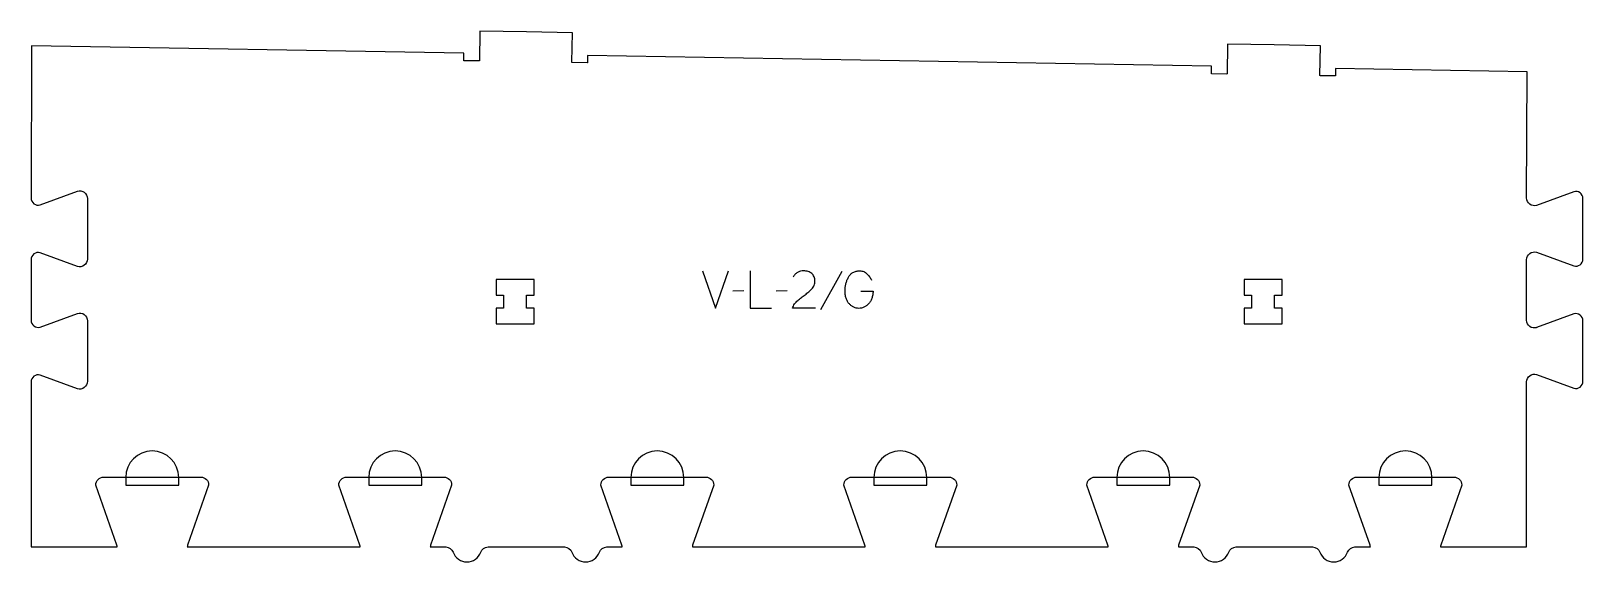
# Model space of a CAD drawing. Extents: x 0 to 1245, y 0 to 426.
import ezdxf

# ---------------------------------------------------------------- set-up
doc = ezdxf.new("R2010")
doc.units = 0
for name, color, linetype in [('1_ANYTOOL_1MMDEEP_LABELS_S', 2, 'CONTINUOUS'), ('3_ANYTOOL_CUTTHROUGH_INSID', 4, 'CONTINUOUS'), ('4_ANYTOOL_CUTTHROUGH_OUTSI', 5, 'CONTINUOUS'), ('5_ANYTOOL_HALF_MILL_9MM_IN', 3, 'CONTINUOUS')]:
    doc.layers.add(name, color=color, linetype=linetype)

msp = doc.modelspace()

# ---------------------------------------------------------------- linework, layer by layer
at = {"layer": '1_ANYTOOL_1MMDEEP_LABELS_S'}
for p, q in [((650.34634, 232.845556), (633.160626, 202.074127)), ((571.660626, 217.202698), (562.874911, 217.116984)), ((606.54634, 217.202698), (597.760626, 217.116984))]:
    msp.add_line(p, q, dxfattribs=at)
for points in [[(538.532054, 233.316984), (548.903483, 203.316984), (559.44634, 233.316984)], [(576.803483, 233.316984), (576.803483, 203.316984), (593.903483, 203.316984)]]:
    msp.add_lwpolyline(points, dxfattribs=at)
for points in [[(629.132054, 203.359841), (610.832054, 203.402698, -0.034491), (611.494832, 205.15003, -0.037732), (612.401697, 206.783056, -0.037744), (613.540991, 208.257692, -0.03482), (614.882054, 209.552698, -0.00859), (617.841279, 211.951281, -0.008791), (620.882054, 214.245556, 0.020588), (623.701343, 216.478998, 0.025206), (626.303483, 218.959841, 0.046908), (627.324078, 220.261083, 0.051091), (628.07134, 221.734841, 0.050722), (628.520073, 223.383016, 0.041139), (628.660626, 225.088413, 0.039396), (628.517981, 226.895999, 0.058519), (628.028483, 228.634841, 0.060358), (627.237925, 230.041957, 0.061397), (626.132054, 231.216984, 0.048006), (624.776097, 232.138944, 0.045901), (623.27134, 232.791984, 0.045216), (621.531279, 233.194544, 0.034258), (619.74634, 233.316984, 0.055622), (617.111769, 233.022997, 0.079896), (614.667769, 232.041984, 0.080617), (612.698381, 230.376284, 0.060287), (611.260626, 228.216984)], [(665.560626, 217.116984), (675.332054, 217.074127, -0.031732), (675.063944, 214.066725, -0.048764), (674.319554, 211.149127, -0.050291), (673.209842, 208.838619, -0.060119), (671.624911, 206.83127, -0.036578), (669.892892, 205.344853, -0.050793), (667.93384, 204.184841, -0.051881), (665.980823, 203.517097, -0.053919), (663.932054, 203.274127, -0.055881), (661.896907, 203.481071, -0.055271), (659.957054, 204.13127, -0.05403), (658.031078, 205.290464, -0.038531), (656.34634, 206.788413, -0.067281), (654.798627, 208.899427, -0.049165), (653.774911, 211.320556, -0.047412), (653.101985, 214.524474, -0.028075), (652.917769, 217.802698, -0.03109), (653.085295, 220.494278, -0.031496), (653.587411, 223.14377, -0.031425), (654.438284, 225.772014, -0.02824), (655.59634, 228.28127, -0.064555), (657.125143, 230.432795, -0.078906), (659.190983, 232.058056, -0.076878), (661.814584, 233.032605, -0.050594), (664.617769, 233.316984, -0.039946), (666.27733, 233.184187, -0.052714), (667.880269, 232.749127, -0.053511), (669.263466, 232.033793, -0.05153), (670.467769, 231.045556, -0.040443), (672.507992, 228.622414, -0.04035), (674.132054, 225.902698)]]:
    msp.add_lwpolyline(points, format="xyb", dxfattribs=at)
at = {"layer": '3_ANYTOOL_CUTTHROUGH_INSID'}
for points in [[(372.95029, 203.456456), (372.95029, 190.956456), (403.45029, 190.956456), (403.45029, 203.456456), (397.45029, 203.456456), (397.45029, 213.956456), (403.45029, 213.956456), (403.45029, 226.456456), (372.95029, 226.456456), (372.95029, 213.956456), (378.95029, 213.956456), (378.95029, 203.456456)], [(972.95029, 203.456456), (972.95029, 190.956456), (1003.45029, 190.956456), (1003.45029, 203.456456), (997.45029, 203.456456), (997.45029, 213.956456), (1003.45029, 213.956456), (1003.45029, 226.456456), (972.95029, 226.456456), (972.95029, 213.956456), (978.95029, 213.956456), (978.95029, 203.456456)]]:
    msp.add_lwpolyline(points, close=True, dxfattribs=at)
at = {"layer": '4_ANYTOOL_CUTTHROUGH_OUTSI'}
msp.add_lwpolyline([(1061.79763, 12), (1074.195127, 12, 0.061285), (1073.959859, 13.39487), (1057.064326, 61.667412, -0.084368), (1057.05029, 61.75, -0.414214), (1063.30029, 68), (1141.30029, 68, -0.414214), (1147.55029, 61.75, -0.084368), (1147.536255, 61.667412), (1130.637142, 13.383805, 0.0608), (1130.405811, 12), (1199.50029, 12), (1199.50029, 144.295387, -0.502397), (1207.546215, 150.281801, -0.015604), (1207.56101, 150.276855), (1237.336995, 139.277324, 0.236338), (1242.406728, 140.176344, 0.237079), (1244.724378, 144.789528), (1244.723922, 193.295612, 0.237079), (1242.406272, 197.908798, 0.237101), (1237.321898, 198.802885), (1207.561014, 187.807836, -0.015608), (1207.546215, 187.802888, -0.502397), (1199.50029, 193.789303), (1199.50029, 242.295303, -0.502397), (1207.546215, 248.281717, -0.015604), (1207.56101, 248.27677), (1237.336995, 237.27724, 0.236338), (1242.406728, 238.17626, 0.237079), (1244.724378, 242.789443), (1244.723922, 291.295528, 0.237079), (1242.406272, 295.908713, 0.237101), (1237.321898, 296.802801), (1207.561014, 285.807752, -0.015608), (1207.546215, 285.802804, -0.237079), (1202.019475, 286.774887, -0.23708), (1199.500291, 291.789693), (1199.884321, 392.912232), (1046.369074, 395.592286), (1046.268739, 389.843163, -0.414214), (1046.014415, 389.597563), (1034.016242, 389.806957, -0.414214), (1033.770642, 390.061282), (1034.18507, 413.807753), (996.940743, 414.457868), (959.696417, 415.107957), (959.281991, 391.361608, -0.414214), (959.027667, 391.116009), (947.029494, 391.325403, -0.414214), (946.783894, 391.579727), (946.884231, 397.328957), (446.369074, 406.0669), (446.268739, 400.317777, -0.414214), (446.014415, 400.072177), (434.016242, 400.281572, -0.414214), (433.770642, 400.535896), (434.18507, 424.282367), (397.254913, 424.926998), (360.010587, 425.577088), (359.596161, 401.830739, -0.414214), (359.341837, 401.585139), (347.343664, 401.794534, -0.414214), (347.098064, 402.048858), (347.198401, 407.798088), (0.343709, 413.853442), (0, 291.788866, 0.237079), (2.31765, 287.176034, 0.237104), (7.402166, 286.281945), (37.163053, 297.276995, -0.015611), (37.177854, 297.281944, -0.237077), (42.704448, 296.30986, -0.237079), (45.223632, 291.29553), (45.224088, 242.789445, -0.237079), (42.704904, 237.775113, -0.237079), (37.178164, 236.80303, -0.015604), (37.163368, 236.807977), (7.387383, 247.807507, 0.236338), (2.31765, 246.908487, 0.237079), (0, 242.295303), (0, 193.789303, 0.237079), (2.31765, 189.176118, 0.237104), (7.402166, 188.28203), (37.163053, 199.277079, -0.015611), (37.177854, 199.282028, -0.237077), (42.704448, 198.309944, -0.237079), (45.223632, 193.295614), (45.224088, 144.78953, -0.237079), (42.704904, 139.775198, -0.237079), (37.178164, 138.803114, -0.015604), (37.163368, 138.808061), (7.387383, 149.807592, 0.236338), (2.31765, 148.908571, 0.237079), (0, 144.295387), (0, 12), (69.094769, 12, 0.06141), (68.859859, 13.39487), (51.964326, 61.667412, -0.084368), (51.95029, 61.75, -0.414214), (58.20029, 68), (136.20029, 68, -0.414214), (142.45029, 61.75, -0.084368), (142.436255, 61.667412), (125.537142, 13.383805, 0.0608), (125.305811, 12), (263.994769, 12, 0.06141), (263.759859, 13.39487), (246.864326, 61.667412, -0.084368), (246.85029, 61.75, -0.414214), (253.10029, 68), (331.10029, 68, -0.414214), (337.35029, 61.75, -0.084368), (337.336255, 61.667412), (320.437142, 13.383805, 0.061049), (320.206526, 12), (332.60611, 12, -0.317837), (338.498666, 7.833333, 0.707107), (360.654679, 7.833333, -0.317837), (366.547235, 12), (379.201178, 12), (397.20029, 12), (415.201475, 12), (427.856505, 12, -0.317837), (433.749061, 7.833333, 0.707107), (455.905074, 7.833333, -0.317837), (461.79763, 12), (474.195341, 12, 0.061209), (473.959859, 13.39487), (457.064326, 61.667412, -0.084368), (457.05029, 61.75, -0.414214), (463.30029, 68), (541.30029, 68, -0.414214), (547.55029, 61.75, -0.084368), (547.536255, 61.667412), (530.637142, 13.383805, 0.0608), (530.405811, 12), (669.094769, 12, 0.06141), (668.859859, 13.39487), (651.964326, 61.667412, -0.084368), (651.95029, 61.75, -0.414214), (658.20029, 68), (736.20029, 68, -0.414214), (742.45029, 61.75, -0.084368), (742.436255, 61.667412), (725.537142, 13.383805, 0.0608), (725.305811, 12), (863.994769, 12, 0.06141), (863.759859, 13.39487), (846.864326, 61.667412, -0.084368), (846.85029, 61.75, -0.414214), (853.10029, 68), (931.10029, 68, -0.414214), (937.35029, 61.75, -0.084368), (937.336255, 61.667412), (920.437142, 13.383805, 0.061024), (920.206455, 12), (932.606505, 12, -0.317837), (938.499061, 7.833333, 0.707107), (960.655074, 7.833333, -0.317837), (966.54763, 12), (979.200784, 12), (997.20029, 12), (1015.201178, 12), (1027.856505, 12, -0.317837), (1033.749061, 7.833333, 0.707107), (1055.905074, 7.833333, -0.317837)], format="xyb", close=True, dxfattribs=at)
at = {"layer": '5_ANYTOOL_HALF_MILL_9MM_IN'}
for points in [[(118.45029, 67.5), (118.45029, 67.75, 1), (75.95029, 67.75), (75.95029, 61.5), (118.45029, 61.5)], [(313.35029, 67.5), (313.35029, 67.75, 1), (270.85029, 67.75), (270.85029, 61.5), (313.35029, 61.5)], [(523.55029, 67.5), (523.55029, 67.75, 1), (481.05029, 67.75), (481.05029, 61.5), (523.55029, 61.5)], [(718.45029, 67.5), (718.45029, 67.75, 1), (675.95029, 67.75), (675.95029, 61.5), (718.45029, 61.5)], [(913.35029, 67.5), (913.35029, 67.75, 1), (870.85029, 67.75), (870.85029, 61.5), (913.35029, 61.5)], [(1123.55029, 67.5), (1123.55029, 67.75, 1), (1081.05029, 67.75), (1081.05029, 61.5), (1123.55029, 61.5)]]:
    msp.add_lwpolyline(points, format="xyb", close=True, dxfattribs=at)

doc.saveas('drawing.dxf')
